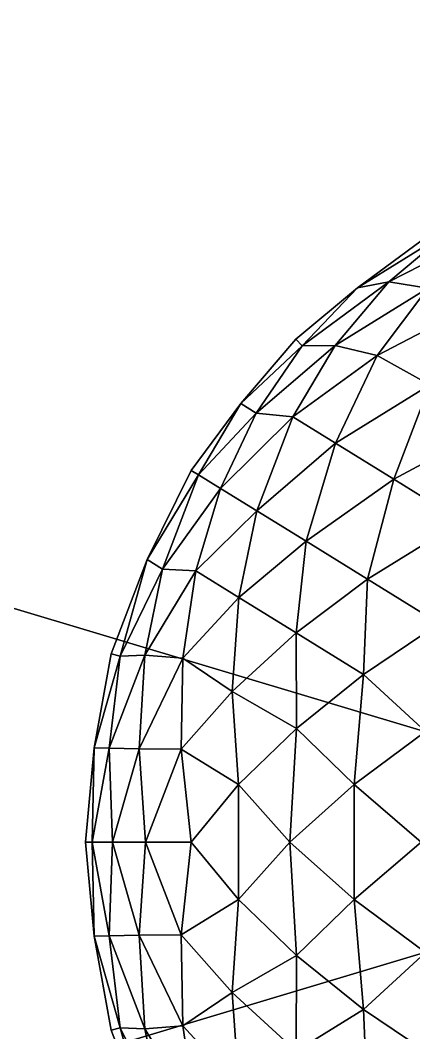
# Model space of a CAD drawing. Header units: metres. Extents: x -3.8 to 40, y -6 to 7.
# Drawn here: x 19.126 to 19.571, y -0.216 to 0.93 of the extents above; entities that cross this region are included whole.
import ezdxf

# ---------------------------------------------------------------- set-up
doc = ezdxf.new("R2010")
doc.units = ezdxf.units.M
doc.layers.add('WALLS', color=2, linetype='Continuous')

msp = doc.modelspace()

# ---------------------------------------------------------------- linework, layer by layer
at = {"layer": 'WALLS', "color": 3}
for points in [[(0, 6, -0.2), (40, -6, -0.2), (0, -6, -0.2)], [(0, -6), (40, 6), (0, 6)], [(40, -6), (40, 6), (0, -6)], [(40, 6, -0.2), (40, -6, -0.2), (0, 6, -0.2)], [(19.5794, 0.6805, 0.8), (19.5075, 0.6271, 0.8649), (19.6124, 0.6919, 0.905)], [(19.5075, 0.6271, 0.8649), (19.543, 0.6341, 0.9704), (19.6124, 0.6919, 0.905)], [(19.5794, 0.6805, 0.8), (19.6124, 0.6919, 0.695), (19.5075, 0.6271, 0.7351)], [(19.6124, 0.6919, 0.695), (19.543, 0.6341, 0.6296), (19.5075, 0.6271, 0.7351)], [(19.6124, 0.6919, 0.905), (19.543, 0.6341, 0.9704), (19.6529, 0.6901, 1.0079)], [(19.6124, 0.6919, 0.695), (19.6529, 0.6901, 0.5921), (19.543, 0.6341, 0.6296)], [(19.543, 0.6341, 0.9704), (19.5871, 0.6268, 1.0769), (19.6529, 0.6901, 1.0079)], [(19.6529, 0.6901, 0.5921), (19.5871, 0.6268, 0.5231), (19.543, 0.6341, 0.6296)], [(19.5794, 0.6805, 0.8), (19.5075, 0.6271, 0.7351), (19.5075, 0.6271, 0.8649)], [(19.5075, 0.6271, 0.8649), (19.445, 0.5616, 0.9285), (19.543, 0.6341, 0.9704)], [(19.445, 0.5616, 0.9285), (19.4821, 0.5618, 1.0368), (19.543, 0.6341, 0.9704)], [(19.5075, 0.6271, 0.7351), (19.543, 0.6341, 0.6296), (19.445, 0.5616, 0.6715)], [(19.543, 0.6341, 0.6296), (19.4821, 0.5618, 0.5632), (19.445, 0.5616, 0.6715)], [(19.4821, 0.5618, 1.0368), (19.5871, 0.6268, 1.0769), (19.543, 0.6341, 0.9704)], [(19.5871, 0.6268, 0.5231), (19.4821, 0.5618, 0.5632), (19.543, 0.6341, 0.6296)], [(19.5075, 0.6271, 0.7351), (19.445, 0.5616, 0.6715), (19.4377, 0.569, 0.8)], [(19.5075, 0.6271, 0.8649), (19.4377, 0.569, 0.8), (19.445, 0.5616, 0.9285)], [(19.5075, 0.6271, 0.7351), (19.4377, 0.569, 0.8), (19.5075, 0.6271, 0.8649)], [(19.4821, 0.5618, 1.0368), (19.5298, 0.5506, 1.1403), (19.5871, 0.6268, 1.0769)], [(19.5871, 0.6268, 0.5231), (19.5298, 0.5506, 0.4597), (19.4821, 0.5618, 0.5632)], [(19.5871, 0.6268, 1.0769), (19.5298, 0.5506, 1.1403), (19.6368, 0.6063, 1.1747)], [(19.5871, 0.6268, 0.5231), (19.6368, 0.6063, 0.4253), (19.5298, 0.5506, 0.4597)], [(19.5298, 0.5506, 1.1403), (19.5893, 0.5173, 1.2514), (19.6368, 0.6063, 1.1747)], [(19.6368, 0.6063, 0.4253), (19.5893, 0.5173, 0.3486), (19.5298, 0.5506, 0.4597)], [(19.445, 0.5616, 0.6715), (19.3758, 0.4962, 0.7351), (19.4377, 0.569, 0.8)], [(19.4377, 0.569, 0.8), (19.3758, 0.4962, 0.8649), (19.445, 0.5616, 0.9285)], [(19.3758, 0.4962, 0.7351), (19.3758, 0.4962, 0.8649), (19.4377, 0.569, 0.8)], [(19.445, 0.5616, 0.6715), (19.3931, 0.4855, 0.6103), (19.3758, 0.4962, 0.7351)], [(19.445, 0.5616, 0.9285), (19.3758, 0.4962, 0.8649), (19.3931, 0.4855, 0.9897)], [(19.445, 0.5616, 0.9285), (19.3931, 0.4855, 0.9897), (19.4821, 0.5618, 1.0368)], [(19.3931, 0.4855, 0.9897), (19.4343, 0.4812, 1.0974), (19.4821, 0.5618, 1.0368)], [(19.445, 0.5616, 0.6715), (19.4821, 0.5618, 0.5632), (19.3931, 0.4855, 0.6103)], [(19.4821, 0.5618, 0.5632), (19.4343, 0.4812, 0.5026), (19.3931, 0.4855, 0.6103)], [(19.4821, 0.5618, 1.0368), (19.4343, 0.4812, 1.0974), (19.5298, 0.5506, 1.1403)], [(19.4821, 0.5618, 0.5632), (19.5298, 0.5506, 0.4597), (19.4343, 0.4812, 0.5026)], [(19.4343, 0.4812, 1.0974), (19.4827, 0.4514, 1.2107), (19.5298, 0.5506, 1.1403)], [(19.5298, 0.5506, 0.4597), (19.4827, 0.4514, 0.3893), (19.4343, 0.4812, 0.5026)], [(19.4827, 0.4514, 1.2107), (19.5893, 0.5173, 1.2514), (19.5298, 0.5506, 1.1403)], [(19.5893, 0.5173, 0.3486), (19.4827, 0.4514, 0.3893), (19.5298, 0.5506, 0.4597)], [(19.5486, 0.4107, 1.3173), (19.5893, 0.5173, 1.2514), (19.4827, 0.4514, 1.2107)], [(19.5486, 0.4107, 0.2827), (19.4827, 0.4514, 0.3893), (19.5893, 0.5173, 0.3486)], [(19.5486, 0.4107, 1.3173), (19.6597, 0.4702, 1.3506), (19.5893, 0.5173, 1.2514)], [(19.6597, 0.4702, 0.2494), (19.5486, 0.4107, 0.2827), (19.5893, 0.5173, 0.3486)], [(19.3758, 0.4962, 0.7351), (19.3279, 0.4154, 0.6749), (19.3195, 0.4206, 0.8)], [(19.3758, 0.4962, 0.8649), (19.3195, 0.4206, 0.8), (19.3279, 0.4154, 0.9251)], [(19.3758, 0.4962, 0.7351), (19.3195, 0.4206, 0.8), (19.3758, 0.4962, 0.8649)], [(19.3931, 0.4855, 0.6103), (19.3279, 0.4154, 0.6749), (19.3758, 0.4962, 0.7351)], [(19.3758, 0.4962, 0.8649), (19.3279, 0.4154, 0.9251), (19.3931, 0.4855, 0.9897)], [(19.3931, 0.4855, 0.6103), (19.3528, 0.4, 0.5528), (19.3279, 0.4154, 0.6749)], [(19.3931, 0.4855, 0.9897), (19.3279, 0.4154, 0.9251), (19.3528, 0.4, 1.0472)], [(19.3931, 0.4855, 0.9897), (19.3528, 0.4, 1.0472), (19.4343, 0.4812, 1.0974)], [(19.3931, 0.4855, 0.6103), (19.4343, 0.4812, 0.5026), (19.3528, 0.4, 0.5528)], [(19.3528, 0.4, 1.0472), (19.3937, 0.3747, 1.1632), (19.4343, 0.4812, 1.0974)], [(19.4343, 0.4812, 0.5026), (19.3937, 0.3747, 0.4368), (19.3528, 0.4, 0.5528)], [(19.3937, 0.3747, 1.1632), (19.4827, 0.4514, 1.2107), (19.4343, 0.4812, 1.0974)], [(19.4827, 0.4514, 0.3893), (19.3937, 0.3747, 0.4368), (19.4343, 0.4812, 0.5026)], [(19.5486, 0.4107, 1.3173), (19.6253, 0.3632, 1.4063), (19.6597, 0.4702, 1.3506)], [(19.6597, 0.4702, 0.2494), (19.6253, 0.3632, 0.1937), (19.5486, 0.4107, 0.2827)], [(19.3937, 0.3747, 1.1632), (19.4494, 0.3403, 1.2702), (19.4827, 0.4514, 1.2107)], [(19.4827, 0.4514, 0.3893), (19.4494, 0.3403, 0.3298), (19.3937, 0.3747, 0.4368)], [(19.4494, 0.3403, 1.2702), (19.5486, 0.4107, 1.3173), (19.4827, 0.4514, 1.2107)], [(19.5486, 0.4107, 0.2827), (19.4494, 0.3403, 0.3298), (19.4827, 0.4514, 0.3893)], [(19.3279, 0.4154, 0.6749), (19.2696, 0.3197, 0.7341), (19.3195, 0.4206, 0.8)], [(19.3195, 0.4206, 0.8), (19.2696, 0.3197, 0.8659), (19.3279, 0.4154, 0.9251)], [(19.2696, 0.3197, 0.7341), (19.2696, 0.3197, 0.8659), (19.3195, 0.4206, 0.8)], [(19.2872, 0.3089, 0.6091), (19.2696, 0.3197, 0.7341), (19.3279, 0.4154, 0.6749)], [(19.2696, 0.3197, 0.8659), (19.2872, 0.3089, 0.9909), (19.3279, 0.4154, 0.9251)], [(19.3528, 0.4, 0.5528), (19.2872, 0.3089, 0.6091), (19.3279, 0.4154, 0.6749)], [(19.3279, 0.4154, 0.9251), (19.2872, 0.3089, 0.9909), (19.3528, 0.4, 1.0472)], [(19.4494, 0.3403, 1.2702), (19.5188, 0.2974, 1.3657), (19.5486, 0.4107, 1.3173)], [(19.5486, 0.4107, 0.2827), (19.5188, 0.2974, 0.2343), (19.4494, 0.3403, 0.3298)], [(19.5188, 0.2974, 1.3657), (19.6253, 0.3632, 1.4063), (19.5486, 0.4107, 1.3173)], [(19.6253, 0.3632, 0.1937), (19.5188, 0.2974, 0.2343), (19.5486, 0.4107, 0.2827)], [(19.3528, 0.4, 0.5528), (19.3249, 0.3069, 0.5), (19.2872, 0.3089, 0.6091)], [(19.3528, 0.4, 1.0472), (19.2872, 0.3089, 0.9909), (19.3249, 0.3069, 1.1)], [(19.3528, 0.4, 1.0472), (19.3249, 0.3069, 1.1), (19.3937, 0.3747, 1.1632)], [(19.3528, 0.4, 0.5528), (19.3937, 0.3747, 0.4368), (19.3249, 0.3069, 0.5)], [(19.3249, 0.3069, 1.1), (19.3732, 0.2769, 1.2129), (19.3937, 0.3747, 1.1632)], [(19.3937, 0.3747, 0.4368), (19.3732, 0.2769, 0.3871), (19.3249, 0.3069, 0.5)], [(19.3937, 0.3747, 1.1632), (19.3732, 0.2769, 1.2129), (19.4494, 0.3403, 1.2702)], [(19.3937, 0.3747, 0.4368), (19.4494, 0.3403, 0.3298), (19.3732, 0.2769, 0.3871)], [(19.5188, 0.2974, 1.3657), (19.6, 0.2472, 1.4472), (19.6253, 0.3632, 1.4063)], [(19.6253, 0.3632, 0.1937), (19.6, 0.2472, 0.1528), (19.5188, 0.2974, 0.2343)], [(19.3732, 0.2769, 1.2129), (19.4382, 0.2368, 1.3179), (19.4494, 0.3403, 1.2702)], [(19.4494, 0.3403, 0.3298), (19.4382, 0.2368, 0.2821), (19.3732, 0.2769, 0.3871)], [(19.4494, 0.3403, 1.2702), (19.4382, 0.2368, 1.3179), (19.5188, 0.2974, 1.3657)], [(19.4494, 0.3403, 0.3298), (19.5188, 0.2974, 0.2343), (19.4382, 0.2368, 0.2821)], [(19.2392, 0.2103, 0.67), (19.2289, 0.2131, 0.8), (19.2696, 0.3197, 0.7341)], [(19.2289, 0.2131, 0.8), (19.2392, 0.2103, 0.93), (19.2696, 0.3197, 0.8659)], [(19.2289, 0.2131, 0.8), (19.2696, 0.3197, 0.8659), (19.2696, 0.3197, 0.7341)], [(19.2872, 0.3089, 0.6091), (19.2392, 0.2103, 0.67), (19.2696, 0.3197, 0.7341)], [(19.2696, 0.3197, 0.8659), (19.2392, 0.2103, 0.93), (19.2872, 0.3089, 0.9909)], [(19.2872, 0.3089, 0.6091), (19.267, 0.2113, 0.559), (19.2392, 0.2103, 0.67)], [(19.2872, 0.3089, 0.9909), (19.2392, 0.2103, 0.93), (19.267, 0.2113, 1.041)], [(19.3249, 0.3069, 0.5), (19.267, 0.2113, 0.559), (19.2872, 0.3089, 0.6091)], [(19.2872, 0.3089, 0.9909), (19.267, 0.2113, 1.041), (19.3249, 0.3069, 1.1)], [(19.3249, 0.3069, 0.5), (19.3099, 0.2079, 0.4529), (19.267, 0.2113, 0.559)], [(19.3249, 0.3069, 1.1), (19.267, 0.2113, 1.041), (19.3099, 0.2079, 1.1471)], [(19.3249, 0.3069, 1.1), (19.3099, 0.2079, 1.1471), (19.3732, 0.2769, 1.2129)], [(19.3249, 0.3069, 0.5), (19.3732, 0.2769, 0.3871), (19.3099, 0.2079, 0.4529)], [(19.4382, 0.2368, 1.3179), (19.5145, 0.1897, 1.4069), (19.5188, 0.2974, 1.3657)], [(19.5188, 0.2974, 0.2343), (19.5145, 0.1897, 0.1931), (19.4382, 0.2368, 0.2821)], [(19.5188, 0.2974, 1.3657), (19.5145, 0.1897, 1.4069), (19.6, 0.2472, 1.4472)], [(19.5188, 0.2974, 0.2343), (19.6, 0.2472, 0.1528), (19.5145, 0.1897, 0.1931)], [(19.3099, 0.2079, 1.1471), (19.3659, 0.1704, 1.257), (19.3732, 0.2769, 1.2129)], [(19.3732, 0.2769, 0.3871), (19.3659, 0.1704, 0.343), (19.3099, 0.2079, 0.4529)], [(19.3659, 0.1704, 1.257), (19.4382, 0.2368, 1.3179), (19.3732, 0.2769, 1.2129)], [(19.4382, 0.2368, 0.2821), (19.3659, 0.1704, 0.343), (19.3732, 0.2769, 0.3871)], [(19.6, 0.2472, 1.4472), (19.5145, 0.1897, 1.4069), (19.5846, 0.1251, 1.4721)], [(19.5145, 0.1897, 0.1931), (19.6, 0.2472, 0.1528), (19.5846, 0.1251, 0.1279)], [(19.3659, 0.1704, 1.257), (19.4384, 0.1285, 1.355), (19.4382, 0.2368, 1.3179)], [(19.4382, 0.2368, 0.2821), (19.4384, 0.1285, 0.245), (19.3659, 0.1704, 0.343)], [(19.4382, 0.2368, 1.3179), (19.4384, 0.1285, 1.355), (19.5145, 0.1897, 1.4069)], [(19.4382, 0.2368, 0.2821), (19.5145, 0.1897, 0.1931), (19.4384, 0.1285, 0.245)], [(19.2392, 0.2103, 0.67), (19.2098, 0.1065, 0.7342), (19.2289, 0.2131, 0.8)], [(19.2289, 0.2131, 0.8), (19.2098, 0.1065, 0.8658), (19.2392, 0.2103, 0.93)], [(19.2098, 0.1065, 0.7342), (19.2098, 0.1065, 0.8658), (19.2289, 0.2131, 0.8)], [(19.2392, 0.2103, 0.67), (19.2269, 0.1062, 0.6239), (19.2098, 0.1065, 0.7342)], [(19.2392, 0.2103, 0.93), (19.2098, 0.1065, 0.8658), (19.2269, 0.1062, 0.9761)], [(19.267, 0.2113, 0.559), (19.2269, 0.1062, 0.6239), (19.2392, 0.2103, 0.67)], [(19.2606, 0.1053, 0.5134), (19.2269, 0.1062, 0.6239), (19.267, 0.2113, 0.559)], [(19.2392, 0.2103, 0.93), (19.2269, 0.1062, 0.9761), (19.267, 0.2113, 1.041)], [(19.2269, 0.1062, 0.9761), (19.2606, 0.1053, 1.0866), (19.267, 0.2113, 1.041)], [(19.3099, 0.2079, 0.4529), (19.2606, 0.1053, 0.5134), (19.267, 0.2113, 0.559)], [(19.267, 0.2113, 1.041), (19.2606, 0.1053, 1.0866), (19.3099, 0.2079, 1.1471)], [(19.3099, 0.2079, 0.4529), (19.3081, 0.105, 0.4124), (19.2606, 0.1053, 0.5134)], [(19.3099, 0.2079, 1.1471), (19.2606, 0.1053, 1.0866), (19.3081, 0.105, 1.1876)], [(19.3099, 0.2079, 1.1471), (19.3081, 0.105, 1.1876), (19.3659, 0.1704, 1.257)], [(19.3099, 0.2079, 0.4529), (19.3659, 0.1704, 0.343), (19.3081, 0.105, 0.4124)], [(19.5145, 0.1897, 1.4069), (19.4384, 0.1285, 1.355), (19.5038, 0.0649, 1.4242)], [(19.4384, 0.1285, 0.245), (19.5145, 0.1897, 0.1931), (19.5038, 0.0649, 0.1758)], [(19.5145, 0.1897, 1.4069), (19.5038, 0.0649, 1.4242), (19.5846, 0.1251, 1.4721)], [(19.5145, 0.1897, 0.1931), (19.5846, 0.1251, 0.1279), (19.5038, 0.0649, 0.1758)], [(19.3081, 0.105, 1.1876), (19.3729, 0.0649, 1.2925), (19.3659, 0.1704, 1.257)], [(19.3659, 0.1704, 0.343), (19.3729, 0.0649, 0.3075), (19.3081, 0.105, 0.4124)], [(19.3659, 0.1704, 1.257), (19.3729, 0.0649, 1.2925), (19.4384, 0.1285, 1.355)], [(19.3659, 0.1704, 0.343), (19.4384, 0.1285, 0.245), (19.3729, 0.0649, 0.3075)], [(19.4384, 0.1285, 1.355), (19.3729, 0.0649, 1.2925), (19.431, 0, 1.3623)], [(19.3729, 0.0649, 0.3075), (19.4384, 0.1285, 0.245), (19.431, 0, 0.2377)], [(19.4384, 0.1285, 1.355), (19.431, 0, 1.3623), (19.5038, 0.0649, 1.4242)], [(19.4384, 0.1285, 0.245), (19.5038, 0.0649, 0.1758), (19.431, 0, 0.2377)], [(19.5846, 0.1251, 1.4721), (19.5038, 0.0649, 1.4242), (19.5794, 0, 1.4805)], [(19.5038, 0.0649, 0.1758), (19.5846, 0.1251, 0.1279), (19.5794, 0, 0.1195)], [(19.2098, 0.1065, 0.7342), (19.2076, 0, 0.6896), (19.2, 0, 0.8)], [(19.2098, 0.1065, 0.8658), (19.2, 0, 0.8), (19.2076, 0, 0.9104)], [(19.2098, 0.1065, 0.7342), (19.2, 0, 0.8), (19.2098, 0.1065, 0.8658)], [(19.2269, 0.1062, 0.6239), (19.2076, 0, 0.6896), (19.2098, 0.1065, 0.7342)], [(19.2098, 0.1065, 0.8658), (19.2076, 0, 0.9104), (19.2269, 0.1062, 0.9761)], [(19.2269, 0.1062, 0.6239), (19.2304, 0, 0.5814), (19.2076, 0, 0.6896)], [(19.2269, 0.1062, 0.9761), (19.2076, 0, 0.9104), (19.2304, 0, 1.0186)], [(19.2606, 0.1053, 0.5134), (19.2304, 0, 0.5814), (19.2269, 0.1062, 0.6239)], [(19.2269, 0.1062, 0.9761), (19.2304, 0, 1.0186), (19.2606, 0.1053, 1.0866)], [(19.2606, 0.1053, 0.5134), (19.268, 0, 0.4773), (19.2304, 0, 0.5814)], [(19.2606, 0.1053, 1.0866), (19.2304, 0, 1.0186), (19.268, 0, 1.1227)], [(19.3081, 0.105, 0.4124), (19.268, 0, 0.4773), (19.2606, 0.1053, 0.5134)], [(19.2606, 0.1053, 1.0866), (19.268, 0, 1.1227), (19.3081, 0.105, 1.1876)], [(19.3081, 0.105, 0.4124), (19.3195, 0, 0.3794), (19.268, 0, 0.4773)], [(19.3081, 0.105, 1.1876), (19.268, 0, 1.1227), (19.3195, 0, 1.2206)], [(19.3081, 0.105, 1.1876), (19.3195, 0, 1.2206), (19.3729, 0.0649, 1.2925)], [(19.3081, 0.105, 0.4124), (19.3729, 0.0649, 0.3075), (19.3195, 0, 0.3794)], [(19.3729, 0.0649, 1.2925), (19.3195, 0, 1.2206), (19.3729, -0.0649, 1.2925)], [(19.3195, 0, 0.3794), (19.3729, 0.0649, 0.3075), (19.3729, -0.0649, 0.3075)], [(19.3729, 0.0649, 1.2925), (19.3729, -0.0649, 1.2925), (19.431, 0, 1.3623)], [(19.3729, 0.0649, 0.3075), (19.431, 0, 0.2377), (19.3729, -0.0649, 0.3075)], [(19.431, 0, 1.3623), (19.5038, -0.0649, 1.4242), (19.5038, 0.0649, 1.4242)], [(19.5038, 0.0649, 0.1758), (19.5038, -0.0649, 0.1758), (19.431, 0, 0.2377)], [(19.5038, 0.0649, 1.4242), (19.5038, -0.0649, 1.4242), (19.5794, 0, 1.4805)], [(19.5038, 0.0649, 0.1758), (19.5794, 0, 0.1195), (19.5038, -0.0649, 0.1758)], [(19.2076, 0, 0.9104), (19.2, 0, 0.8), (19.2098, -0.1065, 0.8658)], [(19.2, 0, 0.8), (19.2076, 0, 0.6896), (19.2098, -0.1065, 0.7342)], [(19.2, 0, 0.8), (19.2098, -0.1065, 0.7342), (19.2098, -0.1065, 0.8658)], [(19.2304, 0, 1.0186), (19.2076, 0, 0.9104), (19.2269, -0.1062, 0.9761)], [(19.2076, 0, 0.9104), (19.2098, -0.1065, 0.8658), (19.2269, -0.1062, 0.9761)], [(19.2076, 0, 0.6896), (19.2304, 0, 0.5814), (19.2269, -0.1062, 0.6239)], [(19.2076, 0, 0.6896), (19.2269, -0.1062, 0.6239), (19.2098, -0.1065, 0.7342)], [(19.2304, 0, 1.0186), (19.2269, -0.1062, 0.9761), (19.2606, -0.1053, 1.0866)], [(19.2304, 0, 0.5814), (19.2606, -0.1053, 0.5134), (19.2269, -0.1062, 0.6239)], [(19.268, 0, 1.1227), (19.2304, 0, 1.0186), (19.2606, -0.1053, 1.0866)], [(19.2304, 0, 0.5814), (19.268, 0, 0.4773), (19.2606, -0.1053, 0.5134)], [(19.268, 0, 1.1227), (19.2606, -0.1053, 1.0866), (19.3081, -0.105, 1.1876)], [(19.268, 0, 0.4773), (19.3081, -0.105, 0.4124), (19.2606, -0.1053, 0.5134)], [(19.3195, 0, 1.2206), (19.268, 0, 1.1227), (19.3081, -0.105, 1.1876)], [(19.268, 0, 0.4773), (19.3195, 0, 0.3794), (19.3081, -0.105, 0.4124)], [(19.3081, -0.105, 1.1876), (19.3729, -0.0649, 1.2925), (19.3195, 0, 1.2206)], [(19.3729, -0.0649, 0.3075), (19.3081, -0.105, 0.4124), (19.3195, 0, 0.3794)], [(19.431, 0, 1.3623), (19.3729, -0.0649, 1.2925), (19.4384, -0.1285, 1.355)], [(19.3729, -0.0649, 0.3075), (19.431, 0, 0.2377), (19.4384, -0.1285, 0.245)], [(19.431, 0, 1.3623), (19.4384, -0.1285, 1.355), (19.5038, -0.0649, 1.4242)], [(19.431, 0, 0.2377), (19.5038, -0.0649, 0.1758), (19.4384, -0.1285, 0.245)], [(19.5794, 0, 1.4805), (19.5038, -0.0649, 1.4242), (19.5846, -0.1251, 1.4721)], [(19.5038, -0.0649, 0.1758), (19.5794, 0, 0.1195), (19.5846, -0.1251, 0.1279)], [(19.3659, -0.1704, 1.257), (19.3729, -0.0649, 1.2925), (19.3081, -0.105, 1.1876)], [(19.3659, -0.1704, 0.343), (19.3081, -0.105, 0.4124), (19.3729, -0.0649, 0.3075)], [(19.3659, -0.1704, 1.257), (19.4384, -0.1285, 1.355), (19.3729, -0.0649, 1.2925)], [(19.4384, -0.1285, 0.245), (19.3659, -0.1704, 0.343), (19.3729, -0.0649, 0.3075)], [(19.5038, -0.0649, 1.4242), (19.4384, -0.1285, 1.355), (19.5145, -0.1897, 1.4069)], [(19.4384, -0.1285, 0.245), (19.5038, -0.0649, 0.1758), (19.5145, -0.1897, 0.1931)], [(19.5038, -0.0649, 1.4242), (19.5145, -0.1897, 1.4069), (19.5846, -0.1251, 1.4721)], [(19.5038, -0.0649, 0.1758), (19.5846, -0.1251, 0.1279), (19.5145, -0.1897, 0.1931)], [(19.2269, -0.1062, 0.9761), (19.2098, -0.1065, 0.8658), (19.2392, -0.2103, 0.93)], [(19.2098, -0.1065, 0.7342), (19.2269, -0.1062, 0.6239), (19.2392, -0.2103, 0.67)], [(19.2098, -0.1065, 0.7342), (19.2392, -0.2103, 0.67), (19.2289, -0.2131, 0.8)], [(19.2098, -0.1065, 0.8658), (19.2289, -0.2131, 0.8), (19.2392, -0.2103, 0.93)], [(19.2098, -0.1065, 0.7342), (19.2289, -0.2131, 0.8), (19.2098, -0.1065, 0.8658)], [(19.2269, -0.1062, 0.9761), (19.267, -0.2113, 1.041), (19.2606, -0.1053, 1.0866)], [(19.2606, -0.1053, 0.5134), (19.267, -0.2113, 0.559), (19.2269, -0.1062, 0.6239)], [(19.2269, -0.1062, 0.9761), (19.2392, -0.2103, 0.93), (19.267, -0.2113, 1.041)], [(19.2269, -0.1062, 0.6239), (19.267, -0.2113, 0.559), (19.2392, -0.2103, 0.67)], [(19.3081, -0.105, 1.1876), (19.2606, -0.1053, 1.0866), (19.3099, -0.2079, 1.1471)], [(19.2606, -0.1053, 0.5134), (19.3081, -0.105, 0.4124), (19.3099, -0.2079, 0.4529)], [(19.2606, -0.1053, 1.0866), (19.267, -0.2113, 1.041), (19.3099, -0.2079, 1.1471)], [(19.2606, -0.1053, 0.5134), (19.3099, -0.2079, 0.4529), (19.267, -0.2113, 0.559)], [(19.3099, -0.2079, 1.1471), (19.3659, -0.1704, 1.257), (19.3081, -0.105, 1.1876)], [(19.3659, -0.1704, 0.343), (19.3099, -0.2079, 0.4529), (19.3081, -0.105, 0.4124)], [(19.5846, -0.1251, 1.4721), (19.5145, -0.1897, 1.4069), (19.6, -0.2472, 1.4472)], [(19.5145, -0.1897, 0.1931), (19.5846, -0.1251, 0.1279), (19.6, -0.2472, 0.1528)], [(19.4382, -0.2368, 1.3179), (19.4384, -0.1285, 1.355), (19.3659, -0.1704, 1.257)], [(19.4382, -0.2368, 0.2821), (19.3659, -0.1704, 0.343), (19.4384, -0.1285, 0.245)], [(19.4382, -0.2368, 1.3179), (19.5145, -0.1897, 1.4069), (19.4384, -0.1285, 1.355)], [(19.5145, -0.1897, 0.1931), (19.4382, -0.2368, 0.2821), (19.4384, -0.1285, 0.245)], [(19.3732, -0.2769, 1.2129), (19.3659, -0.1704, 1.257), (19.3099, -0.2079, 1.1471)], [(19.3732, -0.2769, 0.3871), (19.3099, -0.2079, 0.4529), (19.3659, -0.1704, 0.343)], [(19.4382, -0.2368, 1.3179), (19.3659, -0.1704, 1.257), (19.3732, -0.2769, 1.2129)], [(19.3732, -0.2769, 0.3871), (19.3659, -0.1704, 0.343), (19.4382, -0.2368, 0.2821)], [(19.5188, -0.2974, 1.3657), (19.5145, -0.1897, 1.4069), (19.4382, -0.2368, 1.3179)], [(19.5188, -0.2974, 0.2343), (19.4382, -0.2368, 0.2821), (19.5145, -0.1897, 0.1931)], [(19.5188, -0.2974, 1.3657), (19.6, -0.2472, 1.4472), (19.5145, -0.1897, 1.4069)], [(19.6, -0.2472, 0.1528), (19.5188, -0.2974, 0.2343), (19.5145, -0.1897, 0.1931)], [(19.2392, -0.2103, 0.67), (19.2696, -0.3197, 0.7341), (19.2289, -0.2131, 0.8)], [(19.2289, -0.2131, 0.8), (19.2696, -0.3197, 0.8659), (19.2392, -0.2103, 0.93)], [(19.2696, -0.3197, 0.7341), (19.2696, -0.3197, 0.8659), (19.2289, -0.2131, 0.8)], [(19.267, -0.2113, 1.041), (19.2392, -0.2103, 0.93), (19.2872, -0.3089, 0.9909)], [(19.2392, -0.2103, 0.67), (19.267, -0.2113, 0.559), (19.2872, -0.3089, 0.6091)], [(19.2392, -0.2103, 0.67), (19.2872, -0.3089, 0.6091), (19.2696, -0.3197, 0.7341)], [(19.2392, -0.2103, 0.93), (19.2696, -0.3197, 0.8659), (19.2872, -0.3089, 0.9909)], [(19.3099, -0.2079, 1.1471), (19.267, -0.2113, 1.041), (19.3249, -0.3069, 1.1)], [(19.267, -0.2113, 0.559), (19.3099, -0.2079, 0.4529), (19.3249, -0.3069, 0.5)], [(19.267, -0.2113, 1.041), (19.2872, -0.3089, 0.9909), (19.3249, -0.3069, 1.1)], [(19.267, -0.2113, 0.559), (19.3249, -0.3069, 0.5), (19.2872, -0.3089, 0.6091)], [(19.3249, -0.3069, 1.1), (19.3732, -0.2769, 1.2129), (19.3099, -0.2079, 1.1471)], [(19.3732, -0.2769, 0.3871), (19.3249, -0.3069, 0.5), (19.3099, -0.2079, 0.4529)]]:
    msp.add_3dface(points, dxfattribs=at)

doc.saveas('drawing.dxf')
